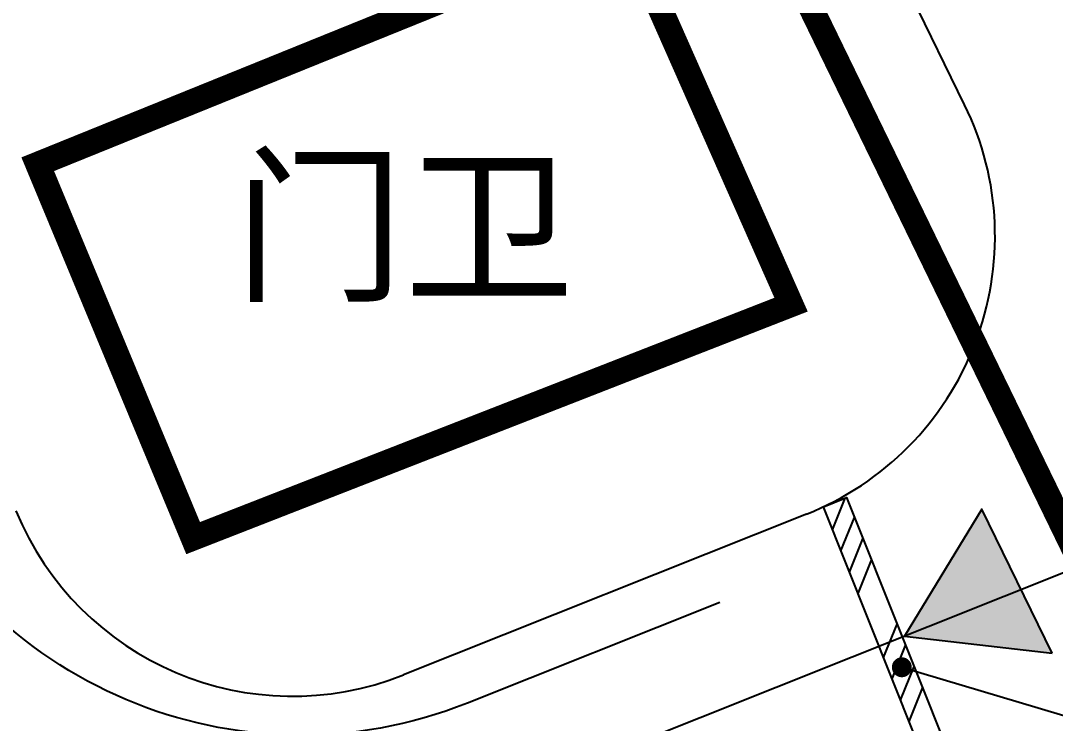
# Model space of a CAD drawing. Extents: x -809667 to 586099, y 3084146 to 3634412.
# Drawn here: x 381308.67 to 381329.41, y 3084317.22 to 3084331.3 of the extents above; entities that cross this region are included whole.
import ezdxf
from ezdxf.enums import TextEntityAlignment as Align

# ---------------------------------------------------------------- set-up
doc = ezdxf.new("R2010")
doc.units = 0
doc.header["$LTSCALE"] = 0.5
doc.layers.get('0').update_dxf_attribs({"linetype": 'CONTINUOUS'})
doc.layers.add('文字', color=7, linetype='CONTINUOUS')
doc.styles.add('宋体', font='')
doc.styles.get('宋体').set_extended_font_data('SimSun')

# ---------------------------------------------------------------- blocks, each defined once
blk = doc.blocks.new('A$C09E026DC')
at = {"linetype": 'Continuous'}
blk.add_hatch(color=0, dxfattribs=at).paths.add_polyline_path([(0, 0), (2.26783776137745, 0), (1.133918880659621, 1.771275435108691)])
at = {"color": 0, "linetype": 'Continuous', "flags": 128}
blk.add_lwpolyline([(0, 0), (2.26783776137745, 0), (1.133918880659621, 1.771275435108691), (0, 0)], close=True, dxfattribs=at)
blk = doc.blocks.new('123213')
at = {"layer": '文字', "linetype": 'Continuous'}
h = blk.add_hatch(dxfattribs=at)
h.set_pattern_fill('ANSI34', color=8, scale=0.2, angle=23.14793627668317)
h.set_pattern_definition([(68.14793627668317, (-878230.281285956, 244727.2245487948), (-1.768121916786988, 0.7090626822626529), []), (68.14793627668317, (-878229.868421678, 244727.4010587432), (-1.768121916786988, 0.7090626822626529), []), (68.14793627668317, (-878229.4555573999, 244727.5775686922), (-1.768121916786988, 0.7090626822626529), []), (68.14793627668317, (-878229.0426922021, 244727.7540790336), (-1.768121916786988, 0.7090626822626529), [])])
edge = h.paths.add_edge_path()
edge.add_line((381918.6139521201, 3087183.226387308), (381919.0783770087, 3087183.411615607))
edge.add_line((381919.0783770088, 3087183.411615607), (381921.3744002344, 3087177.662859492))
edge.add_line((381921.3744002345, 3087177.662859492), (381920.9099753461, 3087177.477631193))
edge.add_line((381920.8435332843, 3087177.643988051), (381918.6139521201, 3087183.226387308))
at = {"layer": '文字', "color": 8, "linetype": 'Continuous'}
for p, q in [((381921.4466699163, 3087191.287741174), (381918.0267988699, 3087198.286937212)), ((381932.1270518789, 3087185.374063868), (381903.0371717443, 3087173.772039223)), ((381918.2785083741, 3087183.08059903), (381910.1965794697, 3087179.857253389)), ((381920.1870506765, 3087180.010093175), (381923.7514311494, 3087178.953112853))]:
    blk.add_line(p, q, dxfattribs=at)
at = {"layer": '文字', "color": 8, "linetype": 'Continuous', "const_width": 0.5, "flags": 128}
blk.add_lwpolyline([(381770.3603722817, 3087190.835657588), (381776.8198274363, 3087194.93503601), (381881.0836312203, 3087269.945717751), (381943.3630800418, 3087141.793199604), (381981.0917084287, 3087094.498372389), (381852.7857367744, 3087079.874739848), (381804.2338700927, 3087074.341056197), (381783.8837875424, 3087061.618079336), (381723.0675522245, 3087158.89212319), (381743.4176347746, 3087171.615100051), (381743.4176347746, 3087171.615100051), (381743.4176347746, 3087171.615100051), (381770.3603722817, 3087190.835657588)], dxfattribs=at)
at = {"layer": '文字', "color": 8, "linetype": 'Continuous', "flags": 128}
for points in [[(381770.3603722817, 3087190.835657588), (381776.8198274363, 3087194.93503601), (381881.0836312203, 3087269.945717751), (381937.4521184865, 3087153.956194337)], [(381921.208359747, 3087187.219739442), (381938.9348747517, 3087150.94019794)]]:
    blk.add_lwpolyline(points, dxfattribs=at)
at = {"layer": '文字', "color": 8, "linetype": 'Continuous', "const_width": 0.5, "elevation": 66.05, "flags": 128}
blk.add_lwpolyline([(381913.2605516247, 3087197.916117262), (381909.322624149, 3087196.333928182), (381910.6706361205, 3087193.253989447), (381902.8635181955, 3087190.093825566), (381905.9790698758, 3087182.599076677), (381917.9662961836, 3087187.279196151)], close=True, dxfattribs=at)
at = {"layer": '文字', "color": 8, "linetype": 'Continuous'}
blk.add_lwpolyline([(381916.5363130301, 3087181.309152455), (381911.4762130941, 3087179.291014046, -0.4110904252554664), (381899.8185223435, 3087184.227506581), (381898.7465246602, 3087186.83412496)], format="xyb", dxfattribs=at)
at = {"layer": '文字', "color": 8, "linetype": 'Continuous', "flags": 128}
blk.add_lwpolyline([(381918.61395212, 3087183.226387308), (381919.0783770088, 3087183.411615607), (381921.3744002344, 3087177.662859492), (381920.9099753462, 3087177.477631193)], close=True, dxfattribs=at)
at = {"layer": '文字', "color": 8, "linetype": 'Continuous', "const_width": 0.2}
blk.add_lwpolyline([(381920.091177224, 3087180.03852346, 1), (381920.282924129, 3087179.98166289, 1)], format="xyb", close=True, dxfattribs=at)
at = {"layer": '文字', "color": 8, "linetype": 'Continuous'}
for centre, start, end in [((381916.0557687899, 3087188.653697696), 291.7437795752132, 26.04055669738763), ((381907.9738398857, 3087185.430352055), 202.3546787751015, 291.7437795752132)]:
    blk.add_arc(centre, 6, start, end, dxfattribs=at)
at = {"layer": '文字', "color": 8, "linetype": 'Continuous', "xscale": 1.417499999999999, "yscale": 1.417499999999999, "zscale": 1.417499999999999, "rotation": 116.0405566931553}
blk.add_blockref('A$C09E026DC', (381923.1996211192, 3087180.290439334), dxfattribs=at)
at = {"layer": '文字', "color": 8, "linetype": 'Continuous', "style": '宋体'}
blk.add_text('门卫', height=2.5, dxfattribs=at).set_placement((381910.2103874583, 3087188.900828008), align=Align.MIDDLE)

msp = doc.modelspace()

# ---------------------------------------------------------------- block references
at = {"layer": '文字', "color": 8}
msp.add_blockref('123213', (-593.8496636126656, -2861.669633126352), dxfattribs=at)

doc.saveas('drawing.dxf')
